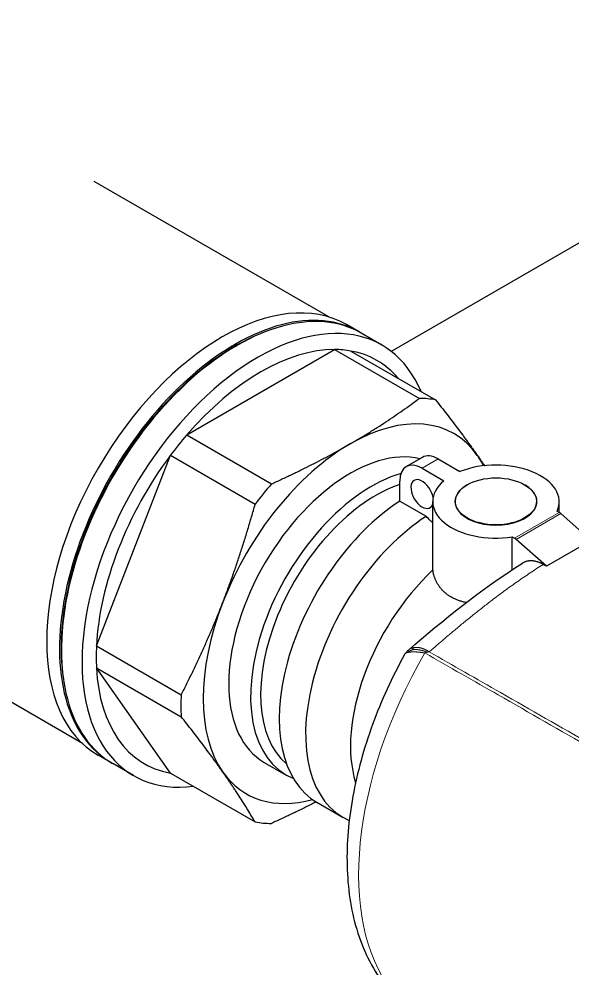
# Model space of a CAD drawing. Header units: millimetres. Extents: x 0 to 8400, y 0 to 5940.
# Drawn here: x 7367.1 to 7435.1, y 5160.3 to 5277 of the extents above; entities that cross this region are included whole.
import ezdxf

# ---------------------------------------------------------------- set-up
doc = ezdxf.new("R2010")
doc.units = ezdxf.units.MM
doc.header["$LTSCALE"] = 20
doc.layers.add('Visible', color=7, linetype='Continuous', lineweight=25)
doc.layers.add('Visible Narrow', color=7, linetype='Continuous', lineweight=18)

msp = doc.modelspace()

# ---------------------------------------------------------------- linework, layer by layer
at = {"layer": 'Visible'}
for p, q in [((7507.66, 5290.89), (7412.9, 5236.18)), ((7405.21, 5240.41), (7376.35, 5257.07)), ((7408.97, 5238.56), (7407.4, 5239.47)), ((7411.75, 5236.96), (7409.21, 5238.42)), ((7393.7, 5236.77), (7393.93, 5236.91)), ((7387.74, 5225.9), (7405.93, 5236.4)), ((7405.93, 5236.4), (7416.36, 5230.38)), ((7407.94, 5236.22), (7418.36, 5230.2)), ((7387.74, 5225.9), (7398.16, 5219.88)), ((7376.64, 5199.96), (7385.74, 5223.4)), ((7385.74, 5223.4), (7396.16, 5217.39)), ((7416.72, 5223.15), (7414.76, 5222.01)), ((7418.67, 5222.95), (7421.35, 5221.41)), ((7416.7, 5221.82), (7419.39, 5220.27)), ((7413.95, 5217.77), (7413.95, 5220.23)), ((7422.24, 5219.78), (7422.22, 5219.77)), ((7429.31, 5219.78), (7429.34, 5219.77)), ((7413.95, 5217.77), (7417.2, 5215.9)), ((7418, 5209.94), (7418, 5217.71)), ((7433.56, 5216.4), (7433.56, 5217.71)), ((7433.58, 5216.39), (7433.29, 5216.55)), ((7437.51, 5212.93), (7433.78, 5216.24)), ((7427.79, 5213.38), (7428.08, 5213.21)), ((7427.79, 5209.32), (7427.79, 5213.38)), ((7432.01, 5209.76), (7428.28, 5213.06)), ((7437.51, 5212.93), (7432.01, 5209.76)), ((7432.01, 5209.76), (7431.6, 5209.99)), ((7374.93, 5187.97), (7346.07, 5204.63)), ((7372.32, 5199.76), (7372.32, 5199.49)), ((7376.64, 5199.96), (7387.06, 5193.94)), ((7376.64, 5197.28), (7387.06, 5191.27)), ((7385.74, 5184.34), (7376.64, 5197.28)), ((7378.42, 5185.63), (7376.85, 5186.54)), ((7381.19, 5184.03), (7378.65, 5185.5)), ((7397.28, 5185.65), (7399.97, 5184.1)), ((7385.74, 5184.34), (7396.16, 5178.33)), ((7403.76, 5180.75), (7407, 5178.87))]:
    msp.add_line(p, q, dxfattribs=at)
for centre, major_axis, start_param, end_param in [((7392.12, 5213), (-15.28, -26.46), 3.141593, 6.283185), ((7393.93, 5211.96), (15.28, 26.46), 0, 3.141593), ((7393.7, 5212.1), (-15.28, -26.46), 3.133879, 6.290899), ((7396.47, 5210.49), (-15.28, -26.46), 2.730883, 6.693895), ((7393.7, 5212.1), (15.14, 26.22), 0.623862, 2.517731), ((7393.7, 5212.1), (15.11, 26.17), 0.785398, 2.356194), ((7396.84, 5210.28), (14.31, 24.78), 0.319023, 1.251774), ((7396.84, 5210.28), (14.31, 24.78), 0.204576, 0.319023), ((7396.84, 5210.28), (14.31, 24.78), 6.078609, 6.487761), ((7407.26, 5204.27), (14.31, 24.78), 0.204576, 0.319023), ((7407.84, 5203.93), (12.78, 22.13), 6.021386, 7.068583), ((7396.84, 5210.28), (14.31, 24.78), 1.251774, 1.36622), ((7407.84, 5203.93), (10.56, 18.28), 0.170892, 3.141593), ((7407.84, 5203.93), (12.78, 22.13), 0.785398, 1.832596), ((7396.84, 5210.28), (14.31, 24.78), 1.36622, 2.298971), ((7416.7, 5218.64), (-1.94, 3.37), 5.497787, 7.068583), ((7418.67, 5219.78), (-1.94, 3.37), 5.497787, 6.283185), ((7407.84, 5203.93), (12.78, 22.13), 5.928145, 6.021386), ((7425.78, 5217.71), (7.78, 0), 6.021386, 8.459845), ((7410.53, 5202.38), (-10.56, -18.28), 3.68493, 6.364875), ((7416.7, 5218.64), (0.97, -1.68), 0.999568, 6.729758), ((7425.78, 5217.71), (-7.78, 0), 5.677321, 8.115781), ((7410.98, 5202.12), (-10, -17.32), 3.715063, 6.180563), ((7407.26, 5204.27), (14.31, 24.78), 1.251774, 1.36622), ((7425.78, 5217.71), (5.03, 0), 2.356194, 7.068583), ((7414.94, 5200.11), (-11.18, -19.37), 3.989143, 6.283185), ((7418.18, 5198.24), (-11.18, -19.37), 3.989143, 6.3465), ((7433.58, 5215.48), (-0.556, 0.962), 5.235988, 5.497787), ((7428.08, 5212.3), (-0.556, 0.962), 5.235988, 5.497787), ((7422.23, 5195.9), (10.14, 17.56), 1.082818, 2.651877), ((7407.84, 5203.93), (-12.78, -22.13), 4.974188, 6.021386), ((7396.84, 5210.28), (14.31, 24.78), 2.298971, 2.413418), ((7396.84, 5210.28), (-14.31, -24.78), 5.55501, 6.487761), ((7407.26, 5204.27), (14.31, 24.78), 2.298971, 2.413418), ((7407.84, 5203.93), (-12.78, -22.13), 6.021386, 6.810059), ((7407.26, 5204.27), (-14.31, -24.78), 0.204576, 0.319023)]:
    msp.add_ellipse(centre, major_axis=major_axis, ratio=0.57735, start_param=start_param, end_param=end_param, dxfattribs=at)
msp.add_ellipse((7425.78, 5217.74), major_axis=(5, 0), ratio=0.57735, dxfattribs=at)
for points, knots in [([(7407.84, 5224.8), (7408.03, 5224.91), (7408.22, 5225.02), (7408.41, 5225.13), (7408.59, 5225.24), (7408.78, 5225.35), (7408.97, 5225.46), (7409.15, 5225.57), (7409.34, 5225.69), (7409.53, 5225.8), (7409.71, 5225.91), (7409.9, 5226.02), (7410.08, 5226.14), (7410.26, 5226.25), (7410.45, 5226.36), (7410.63, 5226.48), (7410.81, 5226.59), (7410.99, 5226.71), (7411.17, 5226.82), (7411.53, 5227.05), (7411.89, 5227.28), (7412.24, 5227.52), (7412.6, 5227.75), (7412.95, 5227.98), (7413.3, 5228.22), (7413.64, 5228.46), (7413.99, 5228.69), (7414.33, 5228.93), (7414.68, 5229.17), (7415.01, 5229.41), (7415.35, 5229.66), (7415.69, 5229.9), (7416.02, 5230.14), (7416.36, 5230.38)], [0, 0, 0, 0, 0.725778, 0.725778, 0.725778, 1.451528, 1.451528, 1.451528, 2.177224, 2.177224, 2.177224, 2.902841, 2.902841, 2.902841, 3.628353, 3.628353, 3.628353, 4.353738, 4.353738, 4.353738, 5.804465, 5.804465, 5.804465, 7.255436, 7.255436, 7.255436, 8.706602, 8.706602, 8.706602, 10.157859, 10.157859, 10.157859, 11.609049, 11.609049, 11.609049, 11.609049]), ([(7418.36, 5230.2), (7418.59, 5229.91), (7418.83, 5229.62), (7419.06, 5229.32), (7419.29, 5229.03), (7419.51, 5228.74), (7419.74, 5228.45), (7419.96, 5228.16), (7420.19, 5227.87), (7420.41, 5227.59), (7420.62, 5227.3), (7420.84, 5227.01), (7421.06, 5226.73), (7421.27, 5226.44), (7421.48, 5226.16), (7421.69, 5225.88), (7421.8, 5225.74), (7421.9, 5225.6), (7422, 5225.46), (7422.1, 5225.32), (7422.21, 5225.18), (7422.31, 5225.04), (7422.41, 5224.91), (7422.51, 5224.77), (7422.61, 5224.63), (7422.71, 5224.49), (7422.81, 5224.35), (7422.91, 5224.22), (7423.01, 5224.08), (7423.1, 5223.94), (7423.2, 5223.81), (7423.3, 5223.67), (7423.39, 5223.53), (7423.49, 5223.4)], [0, 0, 0, 0, 1.45119, 1.45119, 1.45119, 2.902433, 2.902433, 2.902433, 4.353578, 4.353578, 4.353578, 5.804524, 5.804524, 5.804524, 7.255233, 7.255233, 7.255233, 7.980641, 7.980641, 7.980641, 8.706173, 8.706173, 8.706173, 9.431805, 9.431805, 9.431805, 10.157512, 10.157512, 10.157512, 10.883269, 10.883269, 10.883269, 11.609049, 11.609049, 11.609049, 11.609049]), ([(7398.16, 5219.88), (7398.58, 5220.07), (7399, 5220.26), (7399.42, 5220.46), (7399.84, 5220.65), (7400.26, 5220.85), (7400.67, 5221.05), (7401.09, 5221.25), (7401.5, 5221.44), (7401.91, 5221.65), (7402.32, 5221.85), (7402.72, 5222.05), (7403.13, 5222.25), (7403.53, 5222.46), (7403.93, 5222.66), (7404.33, 5222.87), (7404.53, 5222.98), (7404.73, 5223.08), (7404.93, 5223.19), (7405.13, 5223.29), (7405.32, 5223.4), (7405.52, 5223.5), (7405.71, 5223.61), (7405.91, 5223.72), (7406.11, 5223.82), (7406.3, 5223.93), (7406.49, 5224.04), (7406.69, 5224.14), (7406.88, 5224.25), (7407.07, 5224.36), (7407.26, 5224.47), (7407.46, 5224.58), (7407.65, 5224.69), (7407.84, 5224.8)], [0, 0, 0, 0, 1.45119, 1.45119, 1.45119, 2.902433, 2.902433, 2.902433, 4.353578, 4.353578, 4.353578, 5.804524, 5.804524, 5.804524, 7.255233, 7.255233, 7.255233, 7.980641, 7.980641, 7.980641, 8.706173, 8.706173, 8.706173, 9.431805, 9.431805, 9.431805, 10.157512, 10.157512, 10.157512, 10.883269, 10.883269, 10.883269, 11.609049, 11.609049, 11.609049, 11.609049]), ([(7423.49, 5223.4), (7423.58, 5223.26), (7423.68, 5223.13), (7423.77, 5223), (7423.86, 5222.86), (7423.96, 5222.73), (7424.05, 5222.59), (7424.14, 5222.46), (7424.23, 5222.33), (7424.32, 5222.2), (7424.34, 5222.17), (7424.35, 5222.15), (7424.36, 5222.13)], [0, 0, 0, 0, 0.725778, 0.725778, 0.725778, 1.451528, 1.451528, 1.451528, 2.177224, 2.177224, 2.177224, 2.297095, 2.297095, 2.297095, 2.297095]), ([(7392.19, 5205.33), (7392.28, 5205.57), (7392.38, 5205.82), (7392.47, 5206.07), (7392.56, 5206.31), (7392.66, 5206.56), (7392.75, 5206.8), (7392.84, 5207.05), (7392.93, 5207.3), (7393.02, 5207.55), (7393.11, 5207.79), (7393.2, 5208.04), (7393.29, 5208.29), (7393.38, 5208.54), (7393.47, 5208.79), (7393.55, 5209.04), (7393.64, 5209.29), (7393.73, 5209.54), (7393.81, 5209.79), (7393.98, 5210.29), (7394.15, 5210.79), (7394.31, 5211.29), (7394.48, 5211.79), (7394.64, 5212.3), (7394.8, 5212.8), (7394.96, 5213.31), (7395.11, 5213.82), (7395.27, 5214.32), (7395.42, 5214.83), (7395.57, 5215.34), (7395.72, 5215.85), (7395.87, 5216.36), (7396.01, 5216.87), (7396.16, 5217.39)], [0, 0, 0, 0, 0.72578, 0.72578, 0.72578, 1.451537, 1.451537, 1.451537, 2.177244, 2.177244, 2.177244, 2.902876, 2.902876, 2.902876, 3.628408, 3.628408, 3.628408, 4.353816, 4.353816, 4.353816, 5.804525, 5.804525, 5.804525, 7.255471, 7.255471, 7.255471, 8.706616, 8.706616, 8.706616, 10.157859, 10.157859, 10.157859, 11.609049, 11.609049, 11.609049, 11.609049]), ([(7418, 5215.1), (7417.92, 5215.18), (7417.83, 5215.27), (7417.75, 5215.35), (7417.57, 5215.53), (7417.38, 5215.71), (7417.2, 5215.9)], [1.875543, 1.875543, 1.875543, 1.875543, 2.219551, 2.219551, 2.219551, 2.959402, 2.959402, 2.959402, 2.959402]), ([(7418.03, 5209.31), (7418.01, 5209.51), (7418, 5209.72), (7418, 5209.93), (7418, 5209.93), (7418, 5209.93), (7418, 5209.94)], [0, 0, 0, 0, 0.6386165, 0.6386165, 0.6386165, 0.6526315, 0.6526315, 0.6526315, 0.6526315]), ([(7431.6, 5209.99), (7431.55, 5210.02), (7431.51, 5210.04), (7431.46, 5210.07), (7431.41, 5210.09), (7431.36, 5210.11), (7431.32, 5210.14), (7431.27, 5210.16), (7431.22, 5210.18), (7431.17, 5210.2), (7431.13, 5210.22), (7431.08, 5210.24), (7431.03, 5210.25), (7430.99, 5210.27), (7430.94, 5210.29), (7430.89, 5210.3), (7430.85, 5210.31), (7430.8, 5210.33), (7430.75, 5210.34), (7430.71, 5210.35), (7430.66, 5210.36), (7430.62, 5210.37), (7430.57, 5210.38), (7430.52, 5210.39), (7430.48, 5210.4), (7430.43, 5210.4), (7430.39, 5210.41), (7430.35, 5210.41), (7430.3, 5210.42), (7430.26, 5210.42), (7430.21, 5210.42), (7430.17, 5210.43), (7430.13, 5210.43), (7430.08, 5210.43), (7430.04, 5210.43), (7430, 5210.42), (7429.96, 5210.42), (7429.91, 5210.42), (7429.87, 5210.42), (7429.83, 5210.41), (7429.79, 5210.41), (7429.75, 5210.4), (7429.71, 5210.39), (7429.63, 5210.38), (7429.55, 5210.36), (7429.48, 5210.33), (7429.44, 5210.32), (7429.4, 5210.31), (7429.37, 5210.29), (7429.33, 5210.28), (7429.29, 5210.26), (7429.26, 5210.25), (7429.22, 5210.23), (7429.19, 5210.21), (7429.15, 5210.19), (7429.12, 5210.18), (7429.09, 5210.16), (7429.06, 5210.14)], [0, 0, 0, 0, 0.181843, 0.181843, 0.181843, 0.36381, 0.36381, 0.36381, 0.545725, 0.545725, 0.545725, 0.727591, 0.727591, 0.727591, 0.909954, 0.909954, 0.909954, 1.092785, 1.092785, 1.092785, 1.275972, 1.275972, 1.275972, 1.459385, 1.459385, 1.459385, 1.642874, 1.642874, 1.642874, 1.82628, 1.82628, 1.82628, 2.009437, 2.009437, 2.009437, 2.19217, 2.19217, 2.19217, 2.374309, 2.374309, 2.374309, 2.556314, 2.556314, 2.556314, 2.921866, 2.921866, 2.921866, 3.105143, 3.105143, 3.105143, 3.288566, 3.288566, 3.288566, 3.471991, 3.471991, 3.471991, 3.632567, 3.632567, 3.632567, 3.632567]), ([(7422.13, 5205.29), (7422.09, 5205.3), (7422.06, 5205.31), (7422.03, 5205.31), (7421.95, 5205.33), (7421.88, 5205.35), (7421.81, 5205.36), (7421.74, 5205.38), (7421.67, 5205.4), (7421.6, 5205.42), (7421.53, 5205.44), (7421.46, 5205.46), (7421.39, 5205.48), (7421.33, 5205.5), (7421.26, 5205.53), (7421.19, 5205.55), (7421.12, 5205.57), (7421.06, 5205.6), (7420.99, 5205.62), (7420.93, 5205.65), (7420.86, 5205.68), (7420.8, 5205.71), (7420.74, 5205.73), (7420.67, 5205.76), (7420.61, 5205.79), (7420.55, 5205.82), (7420.49, 5205.85), (7420.43, 5205.89), (7420.37, 5205.92), (7420.31, 5205.95), (7420.25, 5205.99), (7420.19, 5206.02), (7420.14, 5206.05), (7420.08, 5206.09), (7420.02, 5206.13), (7419.97, 5206.16), (7419.91, 5206.2), (7419.86, 5206.24), (7419.81, 5206.28), (7419.75, 5206.32), (7419.7, 5206.36), (7419.65, 5206.4), (7419.6, 5206.44), (7419.55, 5206.48), (7419.5, 5206.52), (7419.45, 5206.57), (7419.41, 5206.61), (7419.36, 5206.65), (7419.31, 5206.7), (7419.27, 5206.74), (7419.22, 5206.79), (7419.18, 5206.84), (7419.13, 5206.88), (7419.09, 5206.93), (7419.05, 5206.98), (7419.01, 5207.03), (7418.97, 5207.08), (7418.93, 5207.12), (7418.89, 5207.17), (7418.85, 5207.22), (7418.82, 5207.28), (7418.78, 5207.33), (7418.74, 5207.38), (7418.71, 5207.43), (7418.68, 5207.48), (7418.64, 5207.53), (7418.61, 5207.59), (7418.58, 5207.64), (7418.55, 5207.69), (7418.52, 5207.75), (7418.49, 5207.8), (7418.46, 5207.86), (7418.44, 5207.91), (7418.41, 5207.97), (7418.38, 5208.02), (7418.36, 5208.08), (7418.33, 5208.14), (7418.31, 5208.19), (7418.29, 5208.25), (7418.27, 5208.31), (7418.25, 5208.36), (7418.23, 5208.42), (7418.21, 5208.48), (7418.19, 5208.54), (7418.17, 5208.6), (7418.15, 5208.66), (7418.14, 5208.71), (7418.12, 5208.77), (7418.11, 5208.83), (7418.1, 5208.89), (7418.08, 5208.95), (7418.07, 5209.01), (7418.06, 5209.07), (7418.05, 5209.13), (7418.04, 5209.19), (7418.04, 5209.25), (7418.03, 5209.31)], [0.119241, 0.119241, 0.119241, 0.119241, 0.22414, 0.22414, 0.22414, 0.447919, 0.447919, 0.447919, 0.671258, 0.671258, 0.671258, 0.894602, 0.894602, 0.894602, 1.11812, 1.11812, 1.11812, 1.341678, 1.341678, 1.341678, 1.565146, 1.565146, 1.565146, 1.788406, 1.788406, 1.788406, 2.011726, 2.011726, 2.011726, 2.235179, 2.235179, 2.235179, 2.458632, 2.458632, 2.458632, 2.681949, 2.681949, 2.681949, 2.905201, 2.905201, 2.905201, 3.128628, 3.128628, 3.128628, 3.352113, 3.352113, 3.352113, 3.575523, 3.575523, 3.575523, 3.798762, 3.798762, 3.798762, 4.022196, 4.022196, 4.022196, 4.245868, 4.245868, 4.245868, 4.469661, 4.469661, 4.469661, 4.693456, 4.693456, 4.693456, 4.917124, 4.917124, 4.917124, 5.140537, 5.140537, 5.140537, 5.363826, 5.363826, 5.363826, 5.587428, 5.587428, 5.587428, 5.811264, 5.811264, 5.811264, 6.035229, 6.035229, 6.035229, 6.259213, 6.259213, 6.259213, 6.4831, 6.4831, 6.4831, 6.706775, 6.706775, 6.706775, 6.930122, 6.930122, 6.930122, 7.153627, 7.153627, 7.153627, 7.153627]), ([(7387.06, 5193.94), (7387.29, 5194.4), (7387.53, 5194.86), (7387.76, 5195.33), (7387.99, 5195.79), (7388.21, 5196.25), (7388.44, 5196.72), (7388.66, 5197.19), (7388.89, 5197.66), (7389.11, 5198.13), (7389.33, 5198.6), (7389.54, 5199.07), (7389.76, 5199.54), (7389.97, 5200.02), (7390.18, 5200.49), (7390.39, 5200.97), (7390.5, 5201.21), (7390.6, 5201.45), (7390.7, 5201.69), (7390.81, 5201.93), (7390.91, 5202.17), (7391.01, 5202.41), (7391.11, 5202.65), (7391.21, 5202.9), (7391.31, 5203.14), (7391.41, 5203.38), (7391.51, 5203.62), (7391.61, 5203.87), (7391.71, 5204.11), (7391.8, 5204.35), (7391.9, 5204.6), (7392, 5204.84), (7392.09, 5205.08), (7392.19, 5205.33)], [0, 0, 0, 0, 1.45119, 1.45119, 1.45119, 2.902447, 2.902447, 2.902447, 4.353613, 4.353613, 4.353613, 5.804584, 5.804584, 5.804584, 7.255311, 7.255311, 7.255311, 7.980696, 7.980696, 7.980696, 8.706208, 8.706208, 8.706208, 9.431825, 9.431825, 9.431825, 10.157521, 10.157521, 10.157521, 10.883271, 10.883271, 10.883271, 11.609049, 11.609049, 11.609049, 11.609049]), ([(7414.54, 5198.91), (7414.56, 5198.95), (7414.58, 5198.99), (7414.65, 5199.09), (7414.7, 5199.16), (7414.8, 5199.26), (7414.84, 5199.3), (7414.9, 5199.36), (7414.91, 5199.37), (7414.94, 5199.4), (7414.95, 5199.41), (7414.97, 5199.42), (7414.97, 5199.42), (7414.98, 5199.43), (7414.98, 5199.43), (7414.98, 5199.43), (7414.99, 5199.43), (7414.99, 5199.44), (7414.99, 5199.44), (7415, 5199.44), (7415, 5199.45), (7415.01, 5199.45), (7415.01, 5199.45), (7415.01, 5199.45), (7415.01, 5199.46), (7415.02, 5199.46), (7415.02, 5199.46), (7415.02, 5199.46), (7415.02, 5199.46), (7415.02, 5199.46)], [0.0000932, 0.0000932, 0.0000932, 0.0000932, 0.0159331, 0.0159331, 0.0472626, 0.0472626, 0.0683048, 0.0683048, 0.0753631, 0.0753631, 0.0794874, 0.0794874, 0.0806947, 0.0806947, 0.0817616, 0.0817616, 0.0824728, 0.0824728, 0.0836263, 0.0836263, 0.08474, 0.08474, 0.0861848, 0.0861848, 0.0884651, 0.0884651, 0.0927699, 0.0927699, 0.1016624, 0.1016624, 0.1016624, 0.1016624]), ([(7414.54, 5198.91), (7413, 5196.12), (7411.67, 5193.22), (7409.53, 5187.36), (7408.71, 5184.4), (7407.65, 5178.58), (7407.4, 5175.72), (7407.54, 5170.22), (7407.92, 5167.58), (7409.39, 5162.68), (7410.49, 5160.41), (7411.99, 5158.45)], [0.81922, 0.81922, 0.81922, 0.81922, 1.079101, 1.079101, 1.338981, 1.338981, 1.598861, 1.598861, 1.858742, 1.858742, 2.118622, 2.118622, 2.118622, 2.118622]), ([(7392.19, 5184.46), (7392.09, 5184.6), (7392, 5184.73), (7391.9, 5184.87), (7391.8, 5185.01), (7391.71, 5185.14), (7391.61, 5185.28), (7391.51, 5185.42), (7391.41, 5185.55), (7391.31, 5185.69), (7391.21, 5185.83), (7391.11, 5185.97), (7391.01, 5186.11), (7390.91, 5186.25), (7390.81, 5186.39), (7390.7, 5186.52), (7390.6, 5186.66), (7390.5, 5186.8), (7390.39, 5186.94), (7390.18, 5187.23), (7389.97, 5187.51), (7389.76, 5187.79), (7389.54, 5188.08), (7389.33, 5188.36), (7389.11, 5188.65), (7388.89, 5188.94), (7388.66, 5189.22), (7388.44, 5189.51), (7388.21, 5189.8), (7387.99, 5190.1), (7387.76, 5190.39), (7387.53, 5190.68), (7387.29, 5190.97), (7387.06, 5191.27)], [0, 0, 0, 0, 0.725778, 0.725778, 0.725778, 1.451528, 1.451528, 1.451528, 2.177224, 2.177224, 2.177224, 2.902841, 2.902841, 2.902841, 3.628353, 3.628353, 3.628353, 4.353738, 4.353738, 4.353738, 5.804465, 5.804465, 5.804465, 7.255436, 7.255436, 7.255436, 8.706602, 8.706602, 8.706602, 10.157859, 10.157859, 10.157859, 11.609049, 11.609049, 11.609049, 11.609049]), ([(7396.16, 5178.33), (7396.01, 5178.57), (7395.87, 5178.81), (7395.72, 5179.06), (7395.57, 5179.3), (7395.42, 5179.55), (7395.27, 5179.8), (7395.11, 5180.05), (7394.96, 5180.3), (7394.8, 5180.55), (7394.64, 5180.8), (7394.48, 5181.05), (7394.31, 5181.31), (7394.15, 5181.56), (7393.98, 5181.82), (7393.81, 5182.08), (7393.73, 5182.21), (7393.64, 5182.34), (7393.55, 5182.47), (7393.47, 5182.6), (7393.38, 5182.73), (7393.29, 5182.86), (7393.2, 5182.99), (7393.11, 5183.13), (7393.02, 5183.26), (7392.93, 5183.39), (7392.84, 5183.52), (7392.75, 5183.66), (7392.66, 5183.79), (7392.56, 5183.92), (7392.47, 5184.06), (7392.38, 5184.19), (7392.28, 5184.33), (7392.19, 5184.46)], [0, 0, 0, 0, 1.45119, 1.45119, 1.45119, 2.902433, 2.902433, 2.902433, 4.353578, 4.353578, 4.353578, 5.804524, 5.804524, 5.804524, 7.255233, 7.255233, 7.255233, 7.980641, 7.980641, 7.980641, 8.706173, 8.706173, 8.706173, 9.431805, 9.431805, 9.431805, 10.157512, 10.157512, 10.157512, 10.883269, 10.883269, 10.883269, 11.609049, 11.609049, 11.609049, 11.609049]), ([(7403.67, 5180.8), (7403.49, 5180.71), (7403.31, 5180.61), (7403.13, 5180.52), (7402.72, 5180.32), (7402.32, 5180.11), (7401.91, 5179.91), (7401.5, 5179.71), (7401.09, 5179.51), (7400.67, 5179.32), (7400.26, 5179.12), (7399.84, 5178.92), (7399.42, 5178.73), (7399, 5178.53), (7398.58, 5178.34), (7398.16, 5178.15)], [5.152687, 5.152687, 5.152687, 5.152687, 5.804465, 5.804465, 5.804465, 7.255436, 7.255436, 7.255436, 8.706602, 8.706602, 8.706602, 10.157859, 10.157859, 10.157859, 11.609049, 11.609049, 11.609049, 11.609049])]:
    msp.add_open_spline(points, degree=3, knots=knots, dxfattribs=at)
for points, degree in [([(7415.02, 5199.46), (7419.28, 5203.15), (7423.81, 5206.83), (7429.06, 5210.14)], 3), ([(7415.02, 5199.46), (7415.02, 5199.46), (7415.02, 5199.46), (7415.02, 5199.46), (7415.02, 5199.46), (7415.02, 5199.46), (7415.02, 5199.46)], 6)]:
    msp.add_open_spline(points, degree=degree, dxfattribs=at)
at = {"layer": 'Visible Narrow'}
for p, q in [((7418.67, 5222.95), (7416.7, 5221.82)), ((7433.58, 5216.39), (7428.08, 5213.21)), ((7433.78, 5216.24), (7428.28, 5213.06))]:
    msp.add_line(p, q, dxfattribs=at)
msp.add_ellipse((7436.4, 5187.72), major_axis=(-19.45, -33.69), ratio=0.57735, start_param=4.707939, end_param=6.046017, dxfattribs=at)
for points, knots in [([(7431.6, 5209.99), (7431.53, 5209.94), (7431.45, 5209.89), (7431.11, 5209.68), (7430.85, 5209.51), (7430.32, 5209.16), (7430.06, 5208.99), (7429.54, 5208.64), (7429.28, 5208.47), (7428.77, 5208.12), (7428.52, 5207.94), (7428.01, 5207.58), (7427.76, 5207.41), (7427.26, 5207.05), (7427.02, 5206.87), (7426.28, 5206.33), (7425.79, 5205.97), (7424.92, 5205.3), (7424.53, 5205), (7423.94, 5204.54), (7423.75, 5204.39), (7423.37, 5204.08), (7423.17, 5203.93), (7422.79, 5203.63), (7422.6, 5203.47), (7422.22, 5203.16), (7422.04, 5203.01), (7421.66, 5202.7), (7421.47, 5202.55), (7421.1, 5202.24), (7420.91, 5202.08), (7420.54, 5201.77), (7420.35, 5201.62), (7419.99, 5201.31), (7419.8, 5201.15), (7419.43, 5200.84), (7419.25, 5200.68), (7418.89, 5200.37), (7418.7, 5200.21), (7418.21, 5199.78), (7417.89, 5199.51), (7417.58, 5199.24)], [86.215096, 86.215096, 86.215096, 86.215096, 86.522026, 86.522026, 87.623907, 87.623907, 88.724797, 88.724797, 89.824567, 89.824567, 90.9231, 90.9231, 92.020426, 92.020426, 93.116404, 93.116404, 95.304336, 95.304336, 97.100853, 97.100853, 97.997849, 97.997849, 98.894047, 98.894047, 99.789507, 99.789507, 100.684246, 100.684246, 101.578304, 101.578304, 102.471718, 102.471718, 103.364645, 103.364645, 104.257003, 104.257003, 105.148832, 105.148832, 106.040163, 106.040163, 107.583465, 107.583465, 107.583465, 107.583465]), ([(7417.58, 5199.24), (7420.5, 5197.57), (7423.42, 5195.9), (7430.04, 5192.12), (7433.74, 5190), (7437.44, 5187.89)], [106.992355, 106.992355, 106.992355, 106.992355, 118.185983, 118.185983, 132.36509, 132.36509, 132.36509, 132.36509]), ([(7417.03, 5199.1), (7420.05, 5197.38), (7423.06, 5195.66), (7429.91, 5191.75), (7433.75, 5189.55), (7437.59, 5187.36)], [106.64755, 106.64755, 106.64755, 106.64755, 118.185983, 118.185983, 132.906187, 132.906187, 132.906187, 132.906187])]:
    msp.add_open_spline(points, degree=3, knots=knots, dxfattribs=at)
for points in [[(7414.54, 5198.91), (7414.57, 5198.97), (7414.61, 5199.02), (7414.67, 5199.06), (7414.75, 5199.1), (7414.83, 5199.14), (7414.93, 5199.16)], [(7415.72, 5199.55), (7415.56, 5199.51), (7415.41, 5199.46), (7415.29, 5199.41), (7415.18, 5199.35), (7415.07, 5199.28), (7414.93, 5199.16)], [(7414.93, 5199.16), (7415.14, 5199.22), (7415.42, 5199.25), (7415.75, 5199.25), (7416.14, 5199.23), (7416.57, 5199.18), (7417.03, 5199.1)], [(7415.48, 5199.71), (7415.39, 5199.69), (7415.31, 5199.65), (7415.23, 5199.61), (7415.16, 5199.57), (7415.09, 5199.52), (7415.02, 5199.46)], [(7417.58, 5199.24), (7417.18, 5199.5), (7416.8, 5199.68), (7416.42, 5199.79), (7416.07, 5199.83), (7415.76, 5199.8), (7415.48, 5199.71)], [(7415.72, 5199.55), (7415.65, 5199.59), (7415.59, 5199.63), (7415.55, 5199.66), (7415.52, 5199.67), (7415.5, 5199.69), (7415.48, 5199.71)], [(7415.72, 5199.55), (7415.94, 5199.54), (7416.19, 5199.51), (7416.42, 5199.48), (7416.64, 5199.44), (7416.9, 5199.36), (7417.3, 5199.2)], [(7417.03, 5199.1), (7417.08, 5199.12), (7417.12, 5199.14), (7417.16, 5199.16), (7417.2, 5199.17), (7417.25, 5199.18), (7417.3, 5199.2)], [(7417.3, 5199.2), (7417.34, 5199.21), (7417.39, 5199.22), (7417.44, 5199.23), (7417.48, 5199.23), (7417.53, 5199.24), (7417.58, 5199.24)]]:
    msp.add_open_spline(points, degree=6, dxfattribs=at)

doc.saveas('drawing.dxf')
